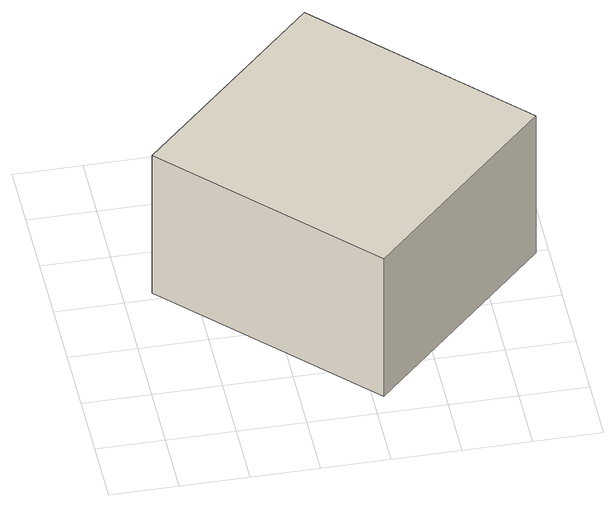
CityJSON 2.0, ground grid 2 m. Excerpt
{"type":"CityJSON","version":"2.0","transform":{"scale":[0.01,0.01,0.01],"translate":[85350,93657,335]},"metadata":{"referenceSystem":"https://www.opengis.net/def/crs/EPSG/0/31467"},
"CityObjects":{
"building1":{"type":"Building","geometry":[{"type":"Solid","lod":"1","boundaries":[[[[0,1,2,3]],[[2,4,5,3]],[[1,6,4,2]],[[0,7,6,1]],[[3,5,7,0]],[[4,6,7,5]]]]}]}
},
"vertices":[
[1162,591,560],[615,1149,560],[83,627,560],[630,69,560],[83,627,60],[630,69,60],[615,1149,60],[1162,591,60]
]}
